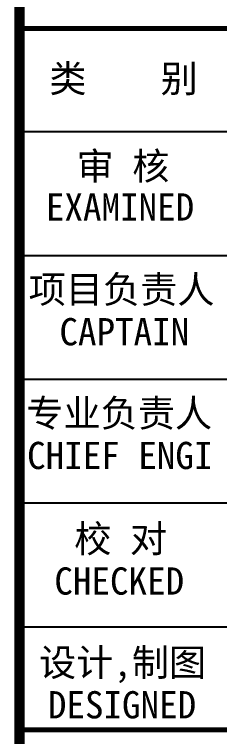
# Model space of a CAD drawing. Extents: x 69728788 to 150676229, y 20333219 to 43663798.
# Drawn here: x 75373240 to 75377199, y 20531987 to 20545935 of the extents above; entities that cross this region are included whole.
import ezdxf

# ---------------------------------------------------------------- set-up
doc = ezdxf.new("R2010")
doc.units = 0
doc.header["$LTSCALE"] = 1000
doc.header["$MEASUREMENT"] = 0
doc.layers.add('图框', color=253, linetype='CONTINUOUS')
doc.styles.add('STYLE-黑体', font='simhei.ttf')

msp = doc.modelspace()

# ---------------------------------------------------------------- linework, layer by layer
at = {"layer": '图框', "color": 0}
for p, q in [((75373338.9, 20543671.2), (75385357.4, 20543671.2)), ((75373338.9, 20543671.2), (75385357.4, 20543671.2)), ((75373338.9, 20541280.8), (75385357.4, 20541280.8)), ((75373338.9, 20538890.4), (75385357.4, 20538890.4)), ((75373338.9, 20536500), (75385357.4, 20536500)), ((75373338.9, 20534109.6), (75385357.4, 20534109.6))]:
    msp.add_line(p, q, dxfattribs=at)
at = {"layer": '图框', "color": 4, "const_width": 197.2}
msp.add_lwpolyline([(75385357.4, 20448366.1), (75373338.9, 20448366.1), (75373338.9, 20563166.1), (75385357.4, 20563166.1)], dxfattribs=at)
at = {"layer": '图框', "color": 0, "const_width": 100}
msp.add_lwpolyline([(75373338.9, 20545663.2), (75385357.4, 20545663.2), (75385357.4, 20525344.8), (75373338.9, 20525344.8)], close=True, dxfattribs=at)
msp.add_lwpolyline([(75373338.9, 20532117.6), (75385357.4, 20532117.6)], dxfattribs=at)

# ---------------------------------------------------------------- texts
at = {"layer": '图框', "color": 0, "style": 'STYLE-黑体'}
for s, p in [('类    别 ', (75373913.4, 20544432.9)), ('审 核', (75374438.9, 20542743.4)), ('EXAMINED ', (75373847.6, 20541953.6)), ('项目负责人', (75373513.7, 20540360.9)), ('CAPTAIN', (75374108.6, 20539544.2)), ('专业负责人', (75373469, 20537970.5)), ('CHIEF ENGI', (75373484.4, 20537153.8)), ('校 对', (75374394.2, 20535545.2)), ('CHECKED  ', (75374010.5, 20534728.5)), ('设计,制图', (75373713.7, 20533154.8)), ('DESIGNED ', (75373885.7, 20532338.1))]:
    msp.add_text(s, height=525.89, dxfattribs=at).set_placement(p)

doc.saveas('drawing.dxf')
